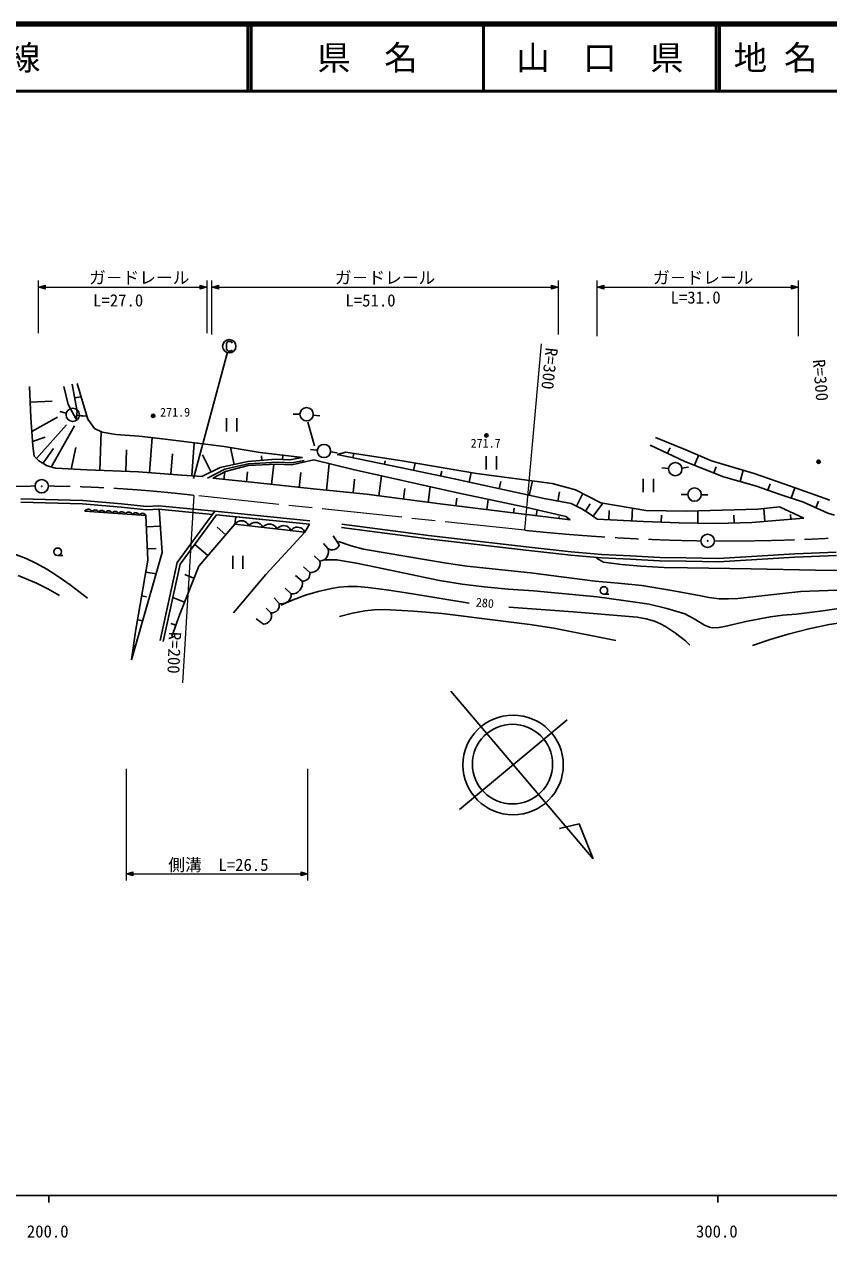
# Model space of a CAD drawing. Units: millimetres, scale not verified. Extents: x 40000 to 680000, y 20000 to 380000.
# Drawn here: x 264339 to 384577, y 198715 to 380000 of the extents above; entities that cross this region are included whole.
import ezdxf
from ezdxf.enums import TextEntityAlignment as Align

# ---------------------------------------------------------------- set-up
doc = ezdxf.new("R2010")
doc.units = ezdxf.units.MM
doc.header["$LTSCALE"] = 1000
doc.linetypes.add('CHAIN', pattern=[18.5, 12, -1.5, 3.5, -1.5])
for name, color, linetype, lineweight in [('S-BGD', 7, 'Continuous', 25), ('S-BGD-EXST', 7, 'Continuous', 25), ('S-BMK', 2, 'CHAIN', 13), ('S-BMK-SRVR', 3, 'Continuous', 25), ('S-STR-HTXT', 7, 'Continuous', 13), ('S-TTL', 2, 'Continuous', 140), ('S-TTL-BAND', 7, 'Continuous', 25), ('S-TTL-LINE', 7, 'Continuous', 50)]:
    doc.layers.add(name, color=color, linetype=linetype, lineweight=lineweight)
doc.layers.add('S-TTL-TXT', color=7, linetype='Continuous')
doc.styles.add('ＭＳ ゴシック', font='')
doc.styles.get('ＭＳ ゴシック').set_extended_font_data('MS Gothic')

msp = doc.modelspace()

# ---------------------------------------------------------------- linework, layer by layer
at = {"layer": 'S-BGD'}
for p, q in [((272259, 326342), (273034, 323638)), ((265323, 321268), (265109, 325863)), ((270256, 325863), (270898, 323177)), ((272259, 322153), (271484, 326209)), ((265216, 323566), (268533, 323718)), ((270898, 323177), (272110, 321021)), ((271871, 324181), (272827, 324361)), ((273034, 323638), (273820, 320986)), ((265643, 317027), (265323, 321268)), ((265483, 319148), (269330, 321304)), ((270622, 321908), (269657, 322169)), ((272110, 321021), (272259, 322153)), ((272184, 321587), (273094, 321469)), ((272581, 321543), (273575, 321440)), ((273820, 320986), (274818, 319607)), ((294572, 321129), (294572, 319146)), ((296092, 319146), (296092, 321129)), ((305544, 321736), (304544, 321736)), ((307536, 321613), (308528, 321490)), ((266160, 315118), (270648, 320137)), ((268370, 313846), (271824, 320031)), ((274818, 319607), (275994, 319041)), ((275632, 313351), (275846, 319113)), ((306709, 320568), (307698, 317014)), ((265593, 317691), (267476, 318335)), ((275994, 319041), (278026, 318723)), ((278026, 318723), (281519, 318476)), ((281519, 318476), (285400, 318016)), ((283045, 313015), (283453, 318247)), ((285400, 318016), (294204, 316921)), ((289386, 312538), (289740, 317476)), ((358685, 318280), (363216, 316401)), ((265822, 315472), (265643, 317027)), ((266499, 314765), (265822, 315472)), ((267122, 314393), (268724, 316638)), ((271346, 313545), (272038, 316779)), ((279499, 313209), (279619, 316447)), ((286270, 312768), (286509, 315822)), ((292261, 313103), (290969, 315700)), ((294204, 316921), (299585, 316002)), ((295701, 314217), (295148, 316759)), ((299585, 316002), (305929, 315259)), ((299853, 314853), (299789, 315530)), ((302953, 314994), (302983, 315557)), ((308138, 316372), (307145, 316491)), ((310121, 316121), (311112, 315990)), ((311117, 315748), (312394, 316074)), ((320509, 313787), (311117, 315748)), ((312394, 316074), (321127, 314726)), ((313465, 315257), (313599, 315888)), ((333384, 315473), (333384, 313489)), ((334904, 313489), (334904, 315473)), ((363081, 314685), (357891, 317137)), ((360486, 315911), (360876, 316723)), ((363216, 316401), (367047, 314767)), ((364523, 314113), (365118, 315590)), ((267746, 314022), (266499, 314765)), ((268994, 313669), (267746, 314022)), ((273698, 313421), (268994, 313669)), ((293633, 313775), (290889, 312432)), ((297768, 314659), (293633, 313775)), ((294327, 313511), (297805, 314307)), ((294408, 313174), (297797, 314093)), ((301938, 315047), (297768, 314659)), ((297797, 314093), (302038, 314305)), ((297805, 314307), (302174, 314572)), ((301303, 311256), (301632, 314285)), ((303969, 314941), (301938, 315047)), ((302038, 314305), (304319, 314164)), ((302174, 314572), (304315, 314483)), ((305929, 315259), (303969, 314941)), ((304315, 314483), (306187, 314837)), ((304319, 314164), (307634, 314906)), ((304949, 315100), (304928, 315231)), ((307634, 314906), (313479, 313492)), ((309500, 310390), (309910, 314355)), ((318161, 314277), (318273, 314804)), ((328583, 312071), (320509, 313787)), ((321127, 314726), (331920, 312888)), ((322527, 313358), (322763, 314448)), ((360644, 313636), (359649, 313731)), ((362629, 313682), (363619, 313822)), ((368848, 312398), (363081, 314685)), ((367047, 314767), (373432, 312888)), ((367407, 312970), (367773, 313877)), ((281432, 313139), (273698, 313421)), ((287883, 312644), (281432, 313139)), ((290889, 312432), (287883, 312644)), ((291741, 312184), (294327, 313511)), ((292499, 312184), (294408, 313174)), ((299235, 311477), (292499, 312184)), ((294183, 312008), (294303, 313125)), ((297551, 311654), (297708, 313118)), ((305437, 310815), (305677, 313028)), ((313479, 313492), (329089, 309993)), ((313492, 309984), (313705, 312039)), ((317327, 309539), (317727, 312540)), ((326564, 312500), (326727, 313252)), ((342053, 309129), (328583, 312071)), ((330828, 311581), (331147, 313020)), ((331920, 312888), (343252, 311376)), ((356843, 312082), (356843, 310099)), ((358363, 310099), (358363, 312082)), ((373791, 311009), (368848, 312398)), ((371320, 311703), (371796, 313369)), ((373432, 312888), (378004, 311295)), ((307504, 310594), (299235, 311477)), ((315488, 309781), (307504, 310594)), ((321005, 309056), (321219, 310657)), ((324684, 308573), (324996, 310910)), ((335318, 310600), (335555, 311669)), ((339808, 309620), (340285, 311772)), ((343252, 311376), (346713, 310437)), ((344071, 308762), (344324, 310128)), ((346713, 310437), (350502, 308517)), ((377169, 309783), (373791, 311009)), ((375480, 310396), (375829, 311341)), ((378004, 311295), (384760, 308884)), ((378982, 309191), (379503, 310760)), ((263847, 309079), (273087, 308849)), ((263847, 308583), (273058, 308354)), ((273058, 308354), (278806, 307856)), ((273087, 308849), (278857, 308350)), ((278857, 308350), (282614, 307965)), ((326523, 308332), (315488, 309781)), ((335790, 307200), (326523, 308332)), ((328840, 308049), (328985, 309216)), ((329089, 309993), (339710, 307766)), ((333473, 307483), (333666, 309033)), ((346090, 308394), (342053, 309129)), ((347696, 307618), (346090, 308394)), ((346893, 308006), (347813, 309879)), ((348232, 307271), (348942, 308348)), ((349364, 306494), (350803, 308465)), ((350502, 308517), (357217, 307373)), ((363523, 309742), (362523, 309742)), ((365523, 309719), (366522, 309695)), ((380794, 308598), (377169, 309783)), ((384460, 306964), (380794, 308598)), ((382627, 307781), (383064, 308744)), ((273431, 307357), (273358, 307253)), ((282533, 306603), (273392, 307251)), ((273502, 307418), (273431, 307357)), ((273594, 307477), (273502, 307418)), ((273731, 307533), (273594, 307477)), ((273864, 307545), (273731, 307533)), ((273996, 307536), (273864, 307545)), ((274126, 307505), (273996, 307536)), ((274253, 307430), (274126, 307505)), ((274336, 307359), (274253, 307430)), ((274397, 307289), (274336, 307359)), ((274455, 307175), (274397, 307289)), ((274522, 307270), (274455, 307175)), ((274586, 307325), (274522, 307270)), ((274670, 307379), (274586, 307325)), ((274794, 307430), (274670, 307379)), ((274915, 307441), (274794, 307430)), ((275035, 307432), (274915, 307441)), ((275153, 307404), (275035, 307432)), ((275268, 307336), (275153, 307404)), ((275344, 307271), (275268, 307336)), ((275399, 307208), (275344, 307271)), ((275452, 307105), (275399, 307208)), ((275519, 307199), (275452, 307105)), ((275583, 307254), (275519, 307199)), ((275667, 307308), (275583, 307254)), ((275791, 307359), (275667, 307308)), ((275912, 307370), (275791, 307359)), ((276032, 307362), (275912, 307370)), ((276150, 307334), (276032, 307362)), ((276266, 307266), (276150, 307334)), ((276341, 307201), (276266, 307266)), ((276397, 307137), (276341, 307201)), ((276449, 307034), (276397, 307137)), ((276516, 307129), (276449, 307034)), ((276580, 307184), (276516, 307129)), ((276665, 307237), (276580, 307184)), ((276789, 307288), (276665, 307237)), ((276910, 307300), (276789, 307288)), ((277029, 307291), (276910, 307300)), ((277148, 307263), (277029, 307291)), ((277263, 307195), (277148, 307263)), ((277338, 307130), (277263, 307195)), ((277394, 307066), (277338, 307130)), ((277447, 306963), (277394, 307066)), ((277514, 307058), (277447, 306963)), ((277578, 307113), (277514, 307058)), ((277662, 307167), (277578, 307113)), ((277786, 307218), (277662, 307167)), ((277907, 307229), (277786, 307218)), ((278027, 307221), (277907, 307229)), ((278145, 307192), (278027, 307221)), ((278260, 307124), (278145, 307192)), ((278336, 307059), (278260, 307124)), ((278391, 306996), (278336, 307059)), ((278444, 306893), (278391, 306996)), ((278511, 306987), (278444, 306893)), ((278575, 307042), (278511, 306987)), ((278659, 307096), (278575, 307042)), ((278783, 307147), (278659, 307096)), ((278904, 307158), (278783, 307147)), ((278806, 307856), (282599, 307469)), ((279024, 307150), (278904, 307158)), ((279142, 307122), (279024, 307150)), ((279258, 307054), (279142, 307122)), ((279333, 306989), (279258, 307054)), ((279389, 306925), (279333, 306989)), ((279441, 306822), (279389, 306925)), ((279515, 306926), (279441, 306822)), ((279586, 306987), (279515, 306926)), ((279678, 307046), (279586, 306987)), ((279814, 307102), (279678, 307046)), ((279948, 307114), (279814, 307102)), ((280079, 307105), (279948, 307114)), ((280209, 307074), (280079, 307105)), ((280336, 306999), (280209, 307074)), ((280419, 306928), (280336, 306999)), ((280481, 306858), (280419, 306928)), ((280539, 306744), (280481, 306858)), ((280605, 306839), (280539, 306744)), ((280670, 306894), (280605, 306839)), ((280754, 306948), (280670, 306894)), ((280878, 306999), (280754, 306948)), ((280999, 307010), (280878, 306999)), ((281118, 307002), (280999, 307010)), ((281237, 306973), (281118, 307002)), ((281352, 306905), (281237, 306973)), ((281428, 306840), (281352, 306905)), ((281483, 306777), (281428, 306840)), ((281536, 306674), (281483, 306777)), ((281603, 306768), (281536, 306674)), ((281667, 306823), (281603, 306768)), ((281751, 306877), (281667, 306823)), ((281875, 306928), (281751, 306877)), ((281996, 306939), (281875, 306928)), ((282116, 306931), (281996, 306939)), ((282234, 306903), (282116, 306931)), ((282349, 306835), (282234, 306903)), ((282425, 306770), (282349, 306835)), ((282480, 306706), (282425, 306770)), ((282533, 306603), (282480, 306706)), ((282813, 299943), (282533, 306603)), ((282599, 307469), (284494, 307547)), ((282614, 307965), (284473, 308042)), ((284426, 307549), (292498, 306785)), ((284473, 308042), (292840, 307251)), ((284494, 307547), (284958, 301099)), ((287197, 299573), (292840, 307251)), ((287663, 299365), (293075, 306728)), ((287663, 299365), (293075, 306728)), ((292840, 307251), (307018, 305817)), ((293075, 306728), (306967, 305323)), ((293075, 306728), (295967, 306436)), ((295825, 305308), (295967, 306436)), ((295967, 306436), (306967, 305323)), ((345947, 305963), (335790, 307200)), ((337483, 306994), (337573, 307719)), ((339710, 307766), (345306, 306458)), ((340869, 306582), (340979, 307470)), ((344255, 306170), (344293, 306481)), ((345306, 306458), (345947, 305963)), ((348767, 306923), (347696, 307618)), ((349962, 306065), (348767, 306923)), ((351693, 305984), (351760, 307370)), ((355156, 305820), (355246, 307708)), ((357217, 307373), (363313, 307250)), ((359544, 305616), (359592, 306641)), ((363313, 307250), (373982, 307577)), ((365002, 305453), (365030, 307303)), ((370440, 305494), (370402, 306677)), ((373982, 307577), (377195, 307904)), ((375022, 305739), (374858, 307666)), ((377195, 307904), (380862, 306229)), ((378915, 306065), (378857, 306751)), ((385449, 306678), (384460, 306964)), ((282603, 304938), (284676, 305024)), ((295825, 305308), (290415, 299064)), ((294473, 303747), (293149, 304875)), ((306272, 304105), (295825, 305308)), ((295993, 305498), (295843, 305306)), ((296132, 305608), (295993, 305498)), ((296314, 305713), (296132, 305608)), ((296578, 305808), (296314, 305713)), ((296834, 305821), (296578, 305808)), ((297084, 305792), (296834, 305821)), ((297329, 305722), (297084, 305792)), ((297565, 305569), (297329, 305722)), ((297717, 305426), (297565, 305569)), ((297828, 305287), (297717, 305426)), ((297929, 305066), (297828, 305287)), ((298078, 305258), (297929, 305066)), ((298218, 305368), (298078, 305258)), ((298399, 305473), (298218, 305368)), ((298664, 305568), (298399, 305473)), ((298919, 305581), (298664, 305568)), ((299170, 305552), (298919, 305581)), ((299415, 305482), (299170, 305552)), ((299651, 305329), (299415, 305482)), ((299803, 305185), (299651, 305329)), ((299914, 305047), (299803, 305185)), ((300015, 304826), (299914, 305047)), ((300164, 305018), (300015, 304826)), ((300304, 305128), (300164, 305018)), ((300485, 305233), (300304, 305128)), ((300750, 305328), (300485, 305233)), ((301005, 305341), (300750, 305328)), ((301255, 305312), (301005, 305341)), ((301501, 305242), (301255, 305312)), ((301737, 305089), (301501, 305242)), ((301889, 304945), (301737, 305089)), ((302000, 304807), (301889, 304945)), ((302100, 304586), (302000, 304807)), ((302250, 304778), (302100, 304586)), ((302390, 304888), (302250, 304778)), ((302571, 304993), (302390, 304888)), ((302836, 305088), (302571, 304993)), ((303091, 305100), (302836, 305088)), ((303341, 305072), (303091, 305100)), ((303587, 305001), (303341, 305072)), ((303822, 304849), (303587, 305001)), ((303975, 304705), (303822, 304849)), ((304085, 304567), (303975, 304705)), ((304186, 304345), (304085, 304567)), ((304475, 304648), (304336, 304538)), ((304657, 304753), (304475, 304648)), ((304921, 304848), (304657, 304753)), ((305177, 304860), (304921, 304848)), ((305427, 304832), (305177, 304860)), ((305672, 304761), (305427, 304832)), ((305908, 304608), (305672, 304761)), ((306060, 304465), (305908, 304608)), ((306967, 305323), (306272, 304105)), ((311737, 304816), (324705, 303151)), ((311801, 305308), (324767, 303643)), ((356887, 305739), (349962, 306065)), ((362201, 305494), (356887, 305739)), ((367803, 305412), (362201, 305494)), ((373076, 305575), (367803, 305412)), ((380862, 306229), (373076, 305575)), ((306272, 304105), (300468, 297815)), ((304336, 304538), (304186, 304345)), ((306171, 304327), (306060, 304465)), ((306272, 304105), (306171, 304327)), ((311428, 302209), (310495, 303597)), ((324705, 303151), (339300, 301439)), ((324767, 303643), (339356, 301931)), ((284958, 301099), (280388, 285049)), ((282743, 301608), (284046, 301662)), ((291768, 300625), (289813, 302290)), ((309703, 301700), (309050, 302440)), ((339300, 301439), (346026, 300698)), ((339356, 301931), (346072, 301191)), ((346072, 301191), (350642, 300775)), ((379502, 300868), (385705, 301145)), ((269335, 300626), (270085, 300626)), ((280948, 289258), (282813, 299943)), ((284632, 287917), (287197, 299573)), ((285120, 287811), (287663, 299365)), ((285120, 287811), (287663, 299365)), ((295511, 300610), (295511, 298627)), ((297031, 298627), (297031, 300610)), ((308537, 299804), (307650, 300590)), ((346026, 300698), (350608, 300280)), ((350608, 300280), (354906, 300095)), ((350642, 300775), (354933, 300590)), ((354906, 300095), (359298, 299863)), ((354933, 300590), (359317, 300359)), ((359298, 299863), (363271, 299771)), ((359317, 300359), (363281, 300266)), ((363271, 299771), (368096, 299678)), ((363281, 300266), (368085, 300174)), ((368085, 300174), (373812, 300544)), ((368096, 299678), (373841, 300049)), ((373812, 300544), (379502, 300868)), ((373841, 300049), (379525, 300372)), ((379525, 300372), (385731, 300650)), ((282502, 298162), (284071, 297892)), ((290415, 299064), (287570, 291895)), ((289704, 297272), (288322, 297811)), ((300468, 297815), (295618, 292080)), ((305878, 296797), (304899, 297630)), ((306998, 298092), (306065, 298925)), ((304246, 294901), (303313, 295734)), ((281880, 294600), (282614, 294474)), ((288281, 293687), (286561, 294358)), ((302427, 293467), (301681, 294300)), ((350965, 294845), (351715, 294845)), ((287570, 291895), (286404, 288518)), ((301214, 292080), (300515, 292773)), ((281258, 291039), (282134, 290889)), ((286987, 290206), (286239, 290460)), ((300095, 290368), (299022, 291155)), ((280388, 285049), (280948, 289258)), ((280668, 287154), (280891, 287125))]:
    msp.add_line(p, q, dxfattribs=at)
for points in [[(311301, 302718), (313196, 302073), (315047, 301561), (324474, 300013), (327428, 299494), (330468, 299063), (340020, 298027), (349684, 296787), (353127, 296521), (356650, 296140), (361119, 295424), (365458, 294616), (366652, 294371), (368186, 294172), (369585, 294140), (370987, 294215), (380421, 295260), (389932, 295595)], [(262761, 300908), (264619, 300174), (266162, 299445), (267735, 298577), (269426, 297511), (271225, 296245), (273802, 294262)], [(387445, 292934), (383687, 292357), (379709, 291856), (377713, 291712), (375871, 291474), (372436, 290804), (368991, 290024), (368194, 289876), (367193, 289852), (366743, 289937), (365992, 290225), (364480, 291199), (363064, 291944), (360390, 292709), (357731, 293353), (353912, 293936), (349945, 294438), (340444, 295378), (336653, 295626), (333055, 295968), (329807, 296369), (326421, 296892), (316890, 298884), (314009, 299488), (311014, 299999), (309206, 299989)], [(392059, 298412), (382583, 298455), (372984, 298628), (363490, 298770), (359998, 298852), (356504, 299040), (353611, 299284), (350910, 299665), (349885, 300220)], [(269598, 294662), (267866, 295657), (266188, 296509), (263425, 297671)], [(302676, 293236), (304510, 294034), (306368, 294722), (308291, 295267), (310241, 295716), (311425, 295919), (312729, 296029), (314128, 296005), (315726, 295864), (318839, 295459), (322044, 294939), (330857, 293504)], [(311468, 291525), (313408, 292010), (315232, 292362), (316625, 292524), (318225, 292589), (322493, 292325), (326793, 291956), (336339, 290756), (339912, 290318), (343465, 289780), (352743, 287963)], [(336757, 292927), (346361, 292207), (355935, 291433), (357311, 291165), (358515, 290824), (359438, 290446), (360193, 290019), (361675, 289009), (363150, 287878), (363840, 287223)], [(373167, 287177), (375816, 288079), (378518, 288892), (381622, 289663), (384648, 290310), (386665, 290640), (389050, 290912), (392973, 291238)]]:
    msp.add_lwpolyline(points, dxfattribs=at)
for centre, major_axis in [((306544, 321736), (1000, 0)), ((271586, 321647), (1000, 0)), ((283606, 321516), (250, 0)), ((283606, 321516), (150, 0)), ((283606, 321516), (50, 0)), ((333403, 318566), (250, 0)), ((333403, 318566), (150, 0)), ((333403, 318566), (50, 0)), ((309130, 316252), (1000, 0)), ((361640, 313542), (1000, 0)), ((383056, 314645), (250, 0)), ((383056, 314645), (150, 0)), ((383056, 314645), (50, 0)), ((364523, 309742), (1000, 0)), ((269335, 301191), (570, 0)), ((350965, 295410), (570, 0))]:
    msp.add_ellipse(centre, major_axis=major_axis, ratio=0.991741, dxfattribs=at)
for centre, major_axis, start_param, end_param in [((308403, 301186), (1400, 0), 4.8083278, 6.6629183), ((310373, 302596), (1125, 0), 4.0740692, 5.9286596), ((307120, 299521), (1445, 0), 4.6275726, 6.4821631), ((305948, 297861), (1075, 0), 4.6472638, 6.5018543), ((304345, 296456), (1571, 0), 4.6492758, 6.5038663), ((302794, 294861), (1452, 0), 4.4567, 6.3112903), ((300008, 291640), (1286, 0), 4.7804655, 6.6350559), ((301296, 293224), (1157, 0), 4.6417995, 6.4963899)]:
    msp.add_ellipse(centre, major_axis=major_axis, ratio=0.991741, start_param=start_param, end_param=end_param, dxfattribs=at)
at = {"layer": 'S-BGD-EXST'}
for p, q in [((294664, 332491), (294544, 332332)), ((294544, 332332), (294544, 331460)), ((294824, 332610), (294664, 332491)), ((295184, 332610), (294824, 332610)), ((295344, 332491), (295184, 332610)), ((295424, 332372), (295344, 332491)), ((294721, 331026), (289634, 312152)), ((294544, 331460), (294664, 331301)), ((294664, 331301), (294824, 331182)), ((294824, 331182), (295184, 331182)), ((295184, 331182), (295344, 331261)), ((295344, 331261), (295424, 331380))]:
    msp.add_line(p, q, dxfattribs=at)
msp.add_ellipse((294984, 331896), major_axis=(1000, 0), ratio=0.991741, dxfattribs=at)
at = {"layer": 'S-BMK'}
msp.add_line((339179, 304414), (289660, 309609), dxfattribs=at)
for centre, major_axis, start_param, end_param in [((268075, 112665), (199977, 0), 1.5814303, 1.7235845), ((266105, 112664), (199977, 0), 1.4527306, 1.5615797), ((370360, 600291), (299966, 0), 4.6082522, 4.6961205), ((368900, 600306), (299966, 0), 4.7076547, 4.771289)]:
    msp.add_ellipse(centre, major_axis=major_axis, ratio=0.991741, start_param=start_param, end_param=end_param, dxfattribs=at)
at = {"layer": 'S-BMK-SRVR'}
for p, q in [((328116, 280391), (349344, 255301)), ((345477, 276069), (329392, 262683)), ((347275, 260532), (344356, 259845)), ((349344, 255301), (347275, 260532))]:
    msp.add_line(p, q, dxfattribs=at)
for centre, major_axis in [((266948, 310987), (1000, 0)), ((266948, 310987), (40, 0)), ((366480, 302827), (1000, 0)), ((366480, 302827), (40, 0)), ((337402, 269349), (7499, 0)), ((337308, 269475), (5999, 0))]:
    msp.add_ellipse(centre, major_axis=major_axis, ratio=0.991741, dxfattribs=at)
at = {"layer": 'S-STR-HTXT'}
for p, q in [((266449, 333841), (266449, 341717)), ((266449, 340725), (267449, 341003)), ((266729, 340725), (267409, 340924)), ((266889, 340725), (267369, 340844)), ((267369, 340844), (267369, 340606)), ((267409, 340924), (267409, 340527)), ((267449, 341003), (267449, 340448)), ((290637, 340448), (290637, 341003)), ((290637, 341003), (291637, 340725)), ((290677, 340527), (290677, 340924)), ((290677, 340924), (291357, 340725)), ((290717, 340606), (290717, 340844)), ((290717, 340844), (291197, 340725)), ((291637, 341717), (291637, 333841)), ((292364, 333644), (292364, 341717)), ((292364, 340725), (293364, 341003)), ((292644, 340725), (293324, 340924)), ((292804, 340725), (293284, 340844)), ((293284, 340844), (293284, 340606)), ((293324, 340924), (293324, 340527)), ((293364, 341003), (293364, 340448)), ((343132, 340448), (343132, 341003)), ((343132, 341003), (344132, 340725)), ((343172, 340527), (343172, 340924)), ((343172, 340924), (343852, 340725)), ((343212, 340606), (343212, 340844)), ((343212, 340844), (343692, 340725)), ((344132, 341717), (344132, 333644)), ((349950, 333382), (349950, 341717)), ((349950, 340725), (350950, 341003)), ((350230, 340725), (350910, 340924)), ((350390, 340725), (350870, 340844)), ((350870, 340844), (350870, 340606)), ((350910, 340924), (350910, 340527)), ((350950, 341003), (350950, 340448)), ((379030, 340448), (379030, 341003)), ((379030, 341003), (380029, 340725)), ((379070, 340527), (379070, 340924)), ((379070, 340924), (379749, 340725)), ((379110, 340606), (379110, 340844)), ((379110, 340844), (379589, 340725)), ((380029, 341717), (380029, 333382)), ((266449, 340725), (291637, 340725)), ((267449, 340448), (266449, 340725)), ((267409, 340527), (266729, 340725)), ((267369, 340606), (266889, 340725)), ((267129, 340725), (267329, 340765)), ((267329, 340686), (267129, 340725)), ((267329, 340765), (267329, 340686)), ((291637, 340725), (290637, 340448)), ((291357, 340725), (290677, 340527)), ((291197, 340725), (290717, 340606)), ((290757, 340686), (290757, 340765)), ((290757, 340765), (290957, 340725)), ((290957, 340725), (290757, 340686)), ((292364, 340725), (344132, 340725)), ((293364, 340448), (292364, 340725)), ((293324, 340527), (292644, 340725)), ((293284, 340606), (292804, 340725)), ((293044, 340725), (293244, 340765)), ((293244, 340686), (293044, 340725)), ((293244, 340765), (293244, 340686)), ((344132, 340725), (343132, 340448)), ((343852, 340725), (343172, 340527)), ((343692, 340725), (343212, 340606)), ((343252, 340686), (343252, 340765)), ((343252, 340765), (343452, 340725)), ((343452, 340725), (343252, 340686)), ((349950, 340725), (380029, 340725)), ((350950, 340448), (349950, 340725)), ((350910, 340527), (350230, 340725)), ((350870, 340606), (350390, 340725)), ((350630, 340725), (350830, 340765)), ((350830, 340686), (350630, 340725)), ((350830, 340765), (350830, 340686)), ((380029, 340725), (379030, 340448)), ((379749, 340725), (379070, 340527)), ((379589, 340725), (379110, 340606)), ((379150, 340686), (379150, 340765)), ((379150, 340765), (379349, 340725)), ((379349, 340725), (379150, 340686)), ((339179, 304414), (341647, 332279)), ((289660, 309609), (288007, 281638)), ((279554, 268751), (279554, 252085)), ((306715, 252085), (306715, 268751)), ((279554, 253077), (280554, 253355)), ((279554, 253077), (306715, 253077)), ((280554, 252799), (279554, 253077)), ((279834, 253077), (280514, 253275)), ((280514, 252879), (279834, 253077)), ((279994, 253077), (280474, 253196)), ((280474, 252958), (279994, 253077)), ((280234, 253077), (280434, 253117)), ((280434, 253037), (280234, 253077)), ((280434, 253117), (280434, 253037)), ((280474, 253196), (280474, 252958)), ((280514, 253275), (280514, 252879)), ((280554, 253355), (280554, 252799)), ((305715, 252799), (305715, 253355)), ((305715, 253355), (306715, 253077)), ((306715, 253077), (305715, 252799)), ((305755, 252879), (305755, 253275)), ((305755, 253275), (306435, 253077)), ((306435, 253077), (305755, 252879)), ((305795, 252958), (305795, 253196)), ((305795, 253196), (306275, 253077)), ((306275, 253077), (305795, 252958)), ((305835, 253037), (305835, 253117)), ((305835, 253117), (306035, 253077)), ((306035, 253077), (305835, 253037))]:
    msp.add_line(p, q, dxfattribs=at)
at = {"layer": 'S-TTL'}
msp.add_line((680000, 380000), (40000, 380000), dxfattribs=at)
at = {"layer": 'S-TTL-BAND'}
for p, q in [((40000, 205000), (579000, 205000)), ((268000, 205000), (268000, 204000)), ((368000, 205000), (368000, 204000))]:
    msp.add_line(p, q, dxfattribs=at)
at = {"layer": 'S-TTL-LINE'}
for p, q in [((297750, 380000), (297750, 370000)), ((298250, 380000), (298250, 370000)), ((333000, 380000), (333000, 370000)), ((367750, 380000), (367750, 370000)), ((368250, 380000), (368250, 370000)), ((40000, 370000), (680000, 370000))]:
    msp.add_line(p, q, dxfattribs=at)

# ---------------------------------------------------------------- texts
at = {"layer": 'S-STR-HTXT', "style": 'ＭＳ ゴシック'}
for s, height, p in [('ガ－ドレール', 1833, (274024, 340680)), ('ガ－ドレール', 1833, (310770, 340680)), ('ガ－ドレール', 1833, (358310, 340680)), ('L=27.0', 1833, (274638, 337288)), ('L=51.0', 1833, (312349, 337288)), ('L=31.0', 1833, (360941, 337723)), ('271.9', 1320, (284640, 320986)), ('271.7', 1320, (331055, 316360)), ('側溝\u3000L=26.5', 1833, (285866, 252964))]:
    msp.add_text(s, height=height, dxfattribs=at).set_placement(p, align=Align.BOTTOM_LEFT)
for s, height, rotation, p in [('R=300', 1833, 263.95, (341734, 331809)), ('R=300', 1833, 274.941, (381638, 329808)), ('280', 1320, 354.644, (331746, 292630)), ('R=200', 1833, 267.782, (285425, 289278))]:
    msp.add_text(s, height=height, rotation=rotation, dxfattribs=at).set_placement(p, align=Align.BOTTOM_LEFT)
at = {"layer": 'S-TTL-BAND', "style": 'ＭＳ ゴシック'}
for s, p in [('200.0', (267844, 198195)), ('300.0', (367844, 198195))]:
    msp.add_text(s, height=1833, dxfattribs=at).set_placement(p, align=Align.BOTTOM_CENTER)
at = {"layer": 'S-TTL-TXT', "style": 'ＭＳ ゴシック'}
for s, p in [('主要地方道周東美川線', (216734, 375000)), ('地 名', (370380, 375000))]:
    msp.add_text(s, height=3666, dxfattribs=at).set_placement(p, align=Align.MIDDLE_LEFT)
for s, p in [('県\u3000名', (315625, 375000)), ('山\u3000口\u3000県', (350375, 375000))]:
    msp.add_text(s, height=3666, dxfattribs=at).set_placement(p, align=Align.MIDDLE_CENTER)

doc.saveas('drawing.dxf')
